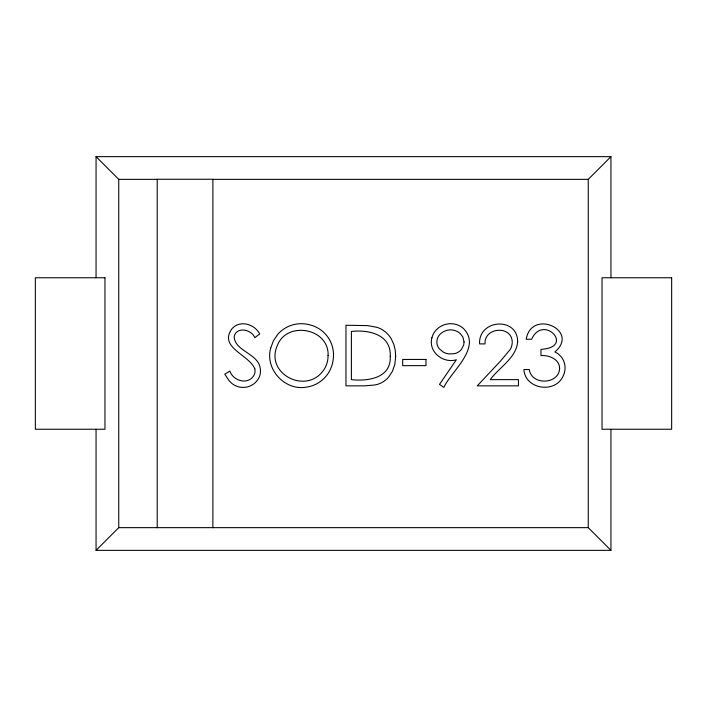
<?xml version="1.0" encoding="UTF-8"?>
<svg xmlns="http://www.w3.org/2000/svg" width="707" height="707" viewBox="0 0 707 707"><rect width="100%" height="100%" fill="white"/><g stroke="black" fill="none" stroke-linecap="round" stroke-linejoin="round"><path stroke-width="1.06" d="M96.055 429.246L96.055 550.346L118.749 527.652L588.251 527.652L610.945 550.346L610.945 429.246M212.887 179.348L588.251 179.348L610.945 156.654L610.945 277.754M96.055 277.754L96.055 156.654L610.945 156.654M96.055 156.654L118.749 179.348L157.219 179.348M96.055 550.346L610.945 550.346M254.794 368.798C249.05 354.499 217.8 347.402 232.25 328.419C240.309 319.75 254.644 324.195 259.725 333.96L254.803 337.681C251.595 329.294 236.403 326.272 234.158 336.603C234.927 351.653 258.364 353.182 260.291 368.639A15.227 15.227 0 0 1 256.95 380.896C253.592 384.953 248.484 387.489 243.19 387.409A17.64 17.64 0 0 1 232.055 383.592L229.192 380.808L224.764 374.162L229.881 371.095C233.257 381.276 248.661 385.342 254.131 374.975A9.041 9.041 0 0 0 254.794 368.798M588.251 179.348L588.251 527.652M212.887 527.758L212.887 179.242L157.219 179.242L157.219 527.758M118.749 179.348L118.749 527.652M328.092 355.515L327.942 358.467A24.922 24.922 0 0 1 322.745 371.343C305.009 394.418 265.037 373.411 277.241 345.688C286.803 320.386 329.223 328.172 328.092 355.515M464.057 341.958L463.686 345.043L461.424 349.435A11.948 11.948 0 0 1 454.292 353.694L449.449 353.933A14.944 14.944 0 0 1 443.227 352.051L439.392 348.869A10.393 10.393 0 0 1 436.864 341.958C436.855 333.404 446.7 328.154 454.371 330.39A13.716 13.716 0 0 1 460.151 333.518L462.873 336.965L464.057 341.958M559.617 368.374C559.096 384.555 531.505 385.739 529.313 369.54L523.878 369.54C525.133 389.407 555.136 393.87 563.09 376.168A18.594 18.594 0 0 0 565.052 367.852A17.525 17.525 0 0 0 561.438 357.079L558.115 353.783L554.871 351.909C580.314 330.549 531.372 308.225 526.211 339.236L531.646 339.236C543.082 313.422 575.586 347.437 540.97 349.338L540.97 355.55C548.95 355.1 559.537 358.97 559.617 368.374M390.246 356.31C391.439 378.068 368.108 381.488 351.397 379.641L351.397 331.468C368.665 329.435 391.333 334.473 390.246 356.31M395.681 356.319L394.842 364.388L392.42 371.263L388.859 376.787A22.933 22.933 0 0 1 374.834 384.97L364.741 385.854L345.962 385.854L345.962 325.255L367.905 325.627L377.423 327.438A25.885 25.885 0 0 1 391.254 338.812L393.808 344.336L395.248 350.248L395.681 356.319M517.665 341.711C516.278 358.157 499.062 367.384 490.243 379.641L518.443 379.641L518.443 385.854L477.26 385.854L500.768 360.773L510.313 349.338A14.228 14.228 0 0 0 512.221 342.197C512.054 325.052 483.95 327.041 485.029 343.902L479.593 343.902C478.294 319.272 517.612 316.382 517.665 341.711M431.915 337.822C428.053 351.724 443.121 363.831 456.36 359.757L439.507 384.387L443.855 387.409C450.942 371.458 482.819 347.164 462.988 328.075A18.903 18.903 0 0 0 450.713 323.7C442.255 323.638 433.859 329.4 431.915 337.822M270.71 348.074C264.701 369.293 285.115 391.263 306.732 387.065A29.897 29.897 0 0 0 322.419 379.88C330.867 372.766 334.658 361.357 333.191 350.531A29.933 29.933 0 0 0 325.954 334.694C319.811 327.544 310.629 323.771 301.288 323.7A31.126 31.126 0 0 0 277.771 334.305L273.415 340.765L270.71 348.074M104.963 277.754L35.35 277.754L35.35 429.246L104.963 429.246L104.963 277.754M671.65 277.754L602.037 277.754L602.037 429.246L671.65 429.246L671.65 277.754M425.985 359.439L402.681 359.439L402.681 365.652L425.985 365.652L425.985 359.439"/></g></svg>
